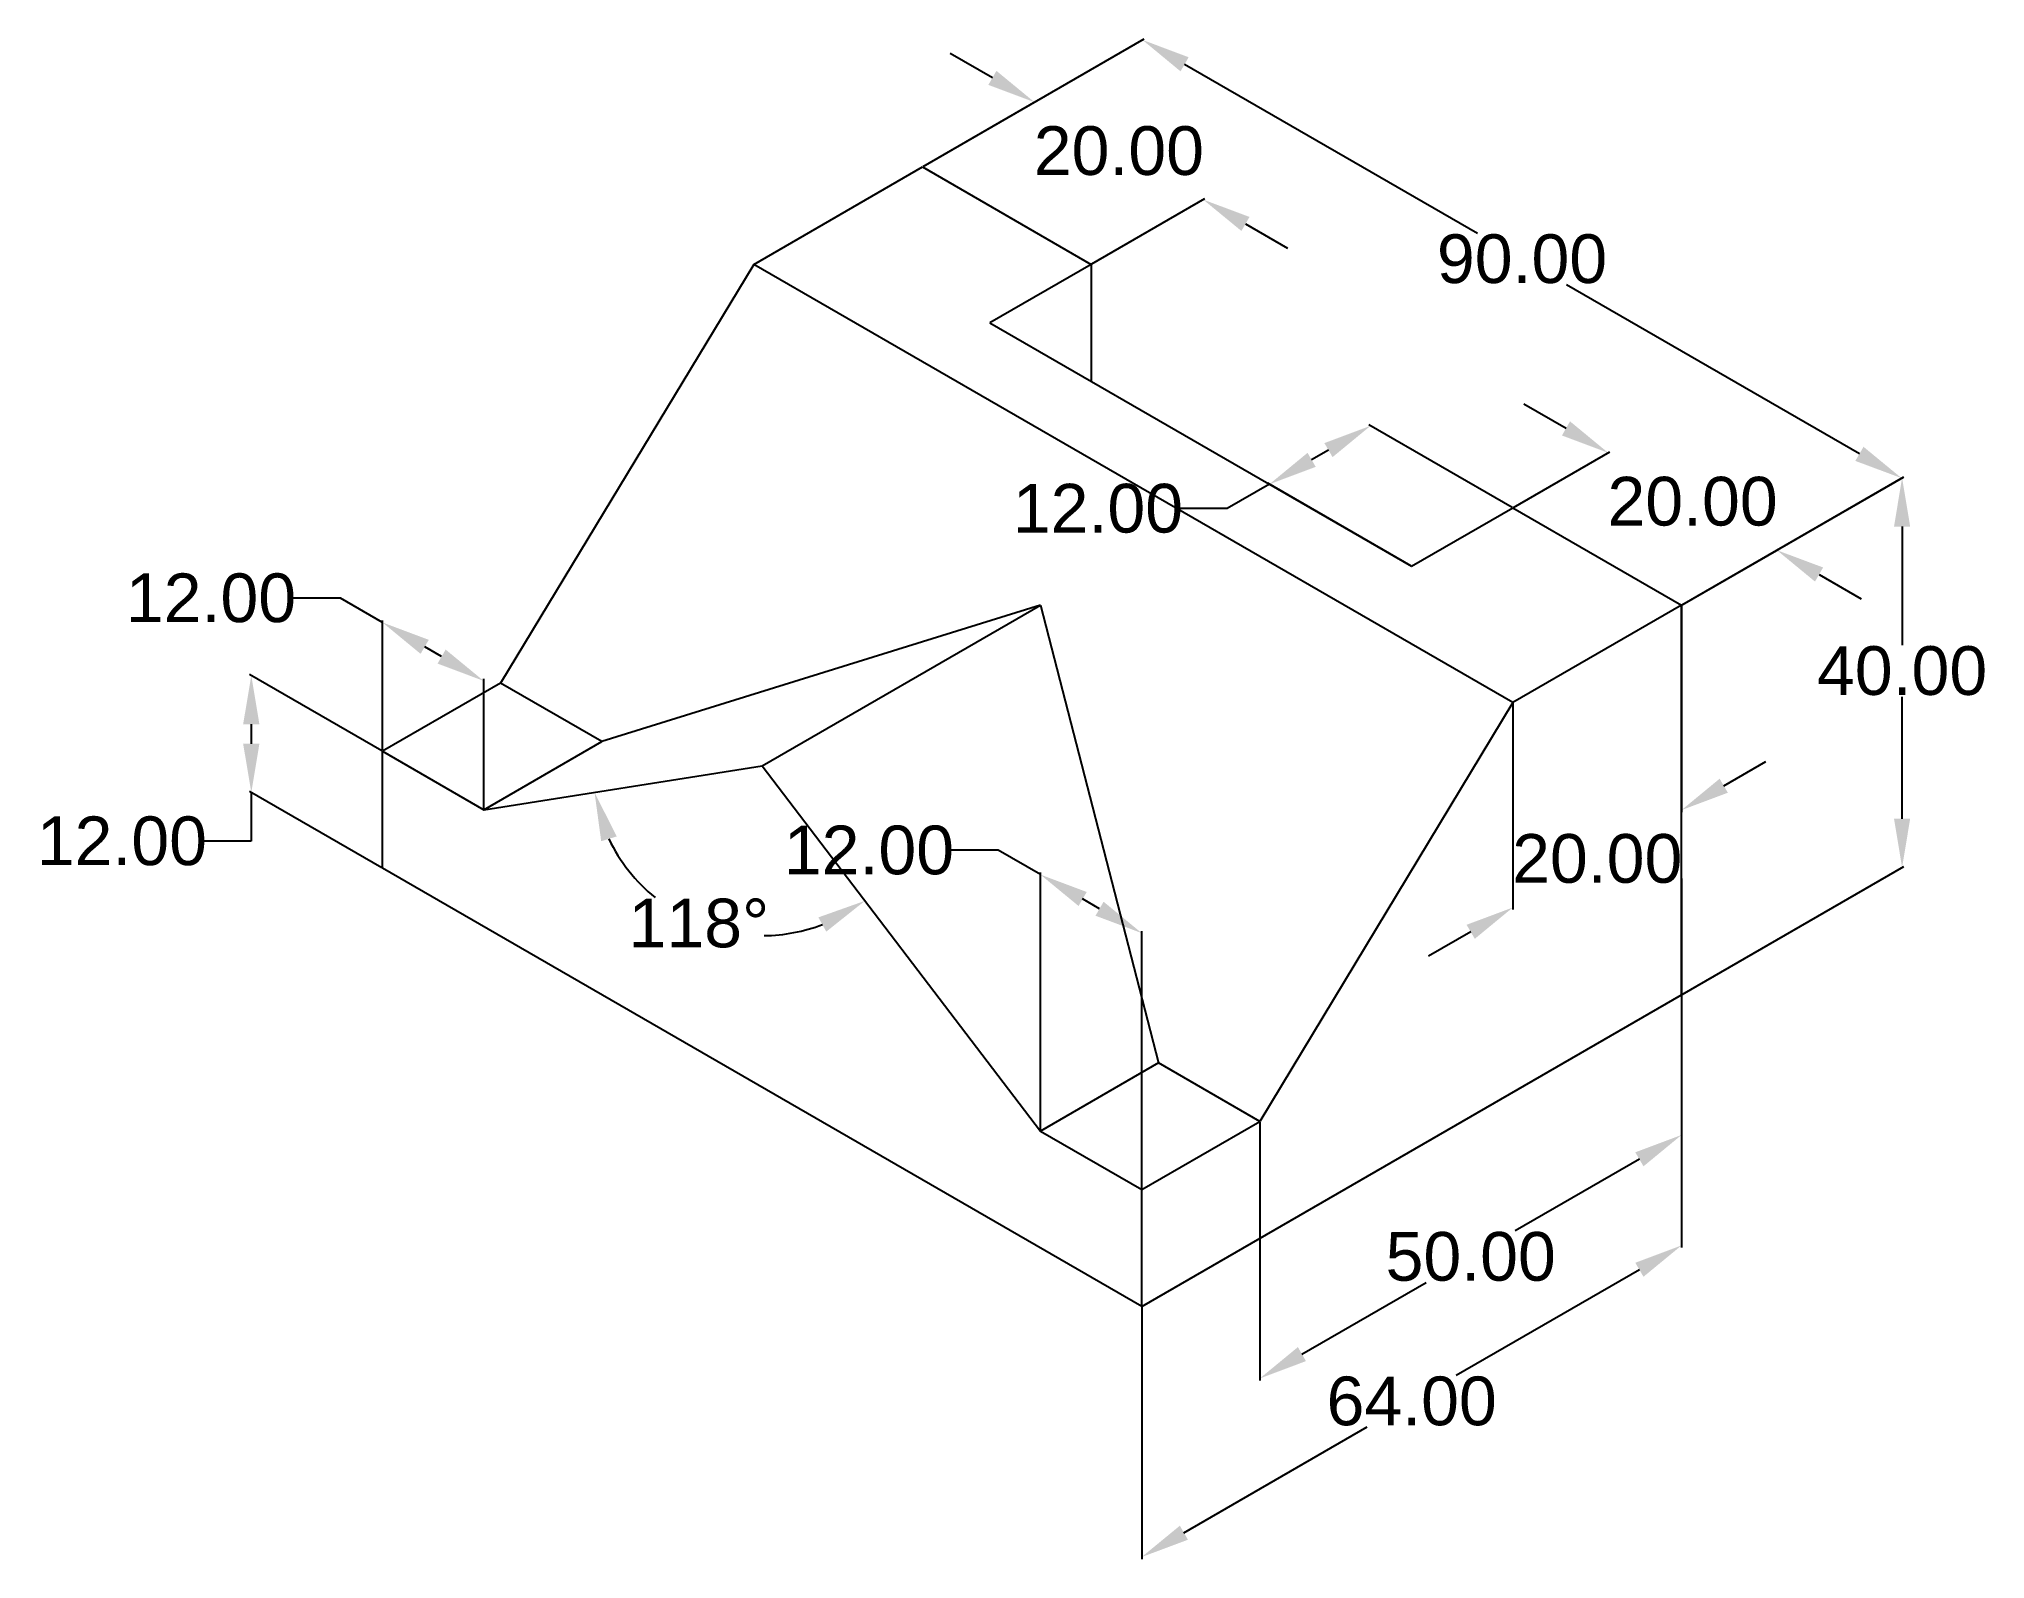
# Model space of a CAD drawing. Header units: inches. Extents: x 190 to 390, y 129 to 285.
import ezdxf

# ---------------------------------------------------------------- set-up
doc = ezdxf.new("R2010")
doc.units = ezdxf.units.IN
doc.header["$MEASUREMENT"] = 0
doc.styles.get("Standard").update_dxf_attribs({"font": 'arial.ttf'})
doc.dimstyles.get("Standard").update_dxf_attribs({"dimtxt": 5, "dimasz": 5, "dimexe": 0.18, "dimexo": 0.0625, "dimgap": 0.09, "dimtad": 0, "dimtih": 1, "dimtoh": 1, "dimzin": 0, "dimdsep": 46, "dimtxsty": 'Standard', "dimcen": 0.09, "dimclrd": 2, "dimclre": 2, "dimclrt": 2, "dimadec": 0, "dimazin": 0, "dimtfac": 1, "dimtofl": 0, "dimtmove": 0, "dimatfit": 3, "dimfxl": 1, "dimtfillclr": 2, "dimtolj": 1, "dimtzin": 0, "dimarcsym": 0})

# ---------------------------------------------------------------- blocks, each defined once
blk = doc.blocks.new('*D8')
at = {"color": 2, "lineweight": -2, "transparency": 16777216}
for p, q in [((280.57, 271.8), (303.28, 284.91)), ((307.43, 282.31), (337.49, 264.95)), ((376.71, 242.31), (346.65, 259.66)), ((358.51, 226.8), (381.22, 239.91))]:
    blk.add_line(p, q, dxfattribs=at)
at = {"color": 2, "transparency": 16777216}
for points in [[(307.84, 283.03), (307.01, 281.58), (303.1, 284.81)], [(377.13, 243.03), (376.29, 241.58), (381.04, 239.81)]]:
    blk.add_solid(points, dxfattribs=at)
at = {"layer": 'Defpoints', "color": 0, "transparency": 16777216}
for p in [(280.51, 271.76), (381.04, 239.81), (358.45, 226.76)]:
    blk.add_point(p, dxfattribs=at)
at = {"color": 2, "transparency": 16777216, "insert": (342.07, 262.31), "char_height": 5, "attachment_point": 5}
blk.add_mtext('\\A1;90.00', dxfattribs=at)
blk = doc.blocks.new('*D9')
at = {"color": 2, "lineweight": -2, "transparency": 16777216}
for p, q in [((287.69, 280.91), (283.36, 283.41)), ((280.57, 271.8), (292.2, 278.52)), ((297.89, 261.8), (309.52, 268.52)), ((313.67, 265.91), (318, 263.41))]:
    blk.add_line(p, q, dxfattribs=at)
at = {"color": 2, "transparency": 16777216}
for points in [[(288.11, 281.63), (287.28, 280.19), (292.02, 278.41)], [(314.09, 266.63), (313.26, 265.19), (309.34, 268.41)]]:
    blk.add_solid(points, dxfattribs=at)
at = {"layer": 'Defpoints', "color": 0, "transparency": 16777216}
for p in [(280.51, 271.76), (309.34, 268.41), (297.83, 261.76)]:
    blk.add_point(p, dxfattribs=at)
at = {"color": 2, "transparency": 16777216, "insert": (300.68, 273.41), "char_height": 5, "attachment_point": 5}
blk.add_mtext('\\A1;20.00', dxfattribs=at)
blk = doc.blocks.new('*D10')
at = {"color": 2, "lineweight": -2, "transparency": 16777216}
for p, q in [((346.59, 244.91), (342.26, 247.41)), ((341.19, 236.8), (351.1, 242.52)), ((358.51, 226.8), (368.42, 232.52)), ((372.57, 229.91), (376.9, 227.41))]:
    blk.add_line(p, q, dxfattribs=at)
at = {"color": 2, "transparency": 16777216}
for points in [[(347, 245.64), (346.17, 244.19), (350.92, 242.41)], [(372.98, 230.64), (372.15, 229.19), (368.24, 232.41)]]:
    blk.add_solid(points, dxfattribs=at)
at = {"layer": 'Defpoints', "color": 0, "transparency": 16777216}
for p in [(341.13, 236.76), (368.24, 232.41), (358.45, 226.76)]:
    blk.add_point(p, dxfattribs=at)
at = {"color": 2, "transparency": 16777216, "insert": (359.58, 237.41), "char_height": 5, "attachment_point": 5}
blk.add_mtext('\\A1;20.00', dxfattribs=at)
blk = doc.blocks.new('*D11')
at = {"color": 2, "lineweight": -2, "transparency": 16777216}
for p, q in [((358.51, 226.8), (381.27, 239.94)), ((381.09, 234.84), (381.09, 222.66)), ((381.09, 204.84), (381.09, 217.37)), ((358.51, 186.8), (381.27, 199.94))]:
    blk.add_line(p, q, dxfattribs=at)
at = {"color": 2, "transparency": 16777216}
for points in [[(380.26, 234.84), (381.92, 234.84), (381.09, 239.84)], [(380.26, 204.84), (381.92, 204.84), (381.09, 199.84)]]:
    blk.add_solid(points, dxfattribs=at)
at = {"layer": 'Defpoints', "color": 0, "transparency": 16777216}
for p in [(358.45, 226.76), (381.09, 199.84), (358.45, 186.76)]:
    blk.add_point(p, dxfattribs=at)
at = {"color": 2, "transparency": 16777216, "insert": (381.09, 220.02), "char_height": 5, "attachment_point": 5}
blk.add_mtext('\\A1;40.00', dxfattribs=at)
blk = doc.blocks.new('*D13')
at = {"color": 2, "lineweight": -2, "transparency": 16777216}
for p, q in [((358.45, 186.69), (358.45, 160.82)), ((354.12, 158.53), (335.31, 147.67)), ((303.02, 154.69), (303.02, 128.82)), ((307.35, 131.53), (326.16, 142.39))]:
    blk.add_line(p, q, dxfattribs=at)
at = {"color": 2, "transparency": 16777216}
for points in [[(353.7, 159.25), (354.54, 157.81), (358.45, 161.03)], [(306.94, 132.25), (307.77, 130.81), (303.02, 129.03)]]:
    blk.add_solid(points, dxfattribs=at)
at = {"layer": 'Defpoints', "color": 0, "transparency": 16777216}
for p in [(358.45, 186.76), (303.02, 154.76), (303.02, 129.03)]:
    blk.add_point(p, dxfattribs=at)
at = {"color": 2, "transparency": 16777216, "insert": (330.74, 145.03), "char_height": 5, "attachment_point": 5}
blk.add_mtext('\\A1;64.00', dxfattribs=at)
blk = doc.blocks.new('*D14')
at = {"color": 2, "lineweight": -2, "transparency": 16777216}
for p, q in [((358.45, 198.69), (358.45, 172.16)), ((315.15, 173.69), (315.15, 147.16)), ((354.12, 169.87), (341.38, 162.51)), ((319.48, 149.87), (332.22, 157.23))]:
    blk.add_line(p, q, dxfattribs=at)
at = {"color": 2, "transparency": 16777216}
for points in [[(353.7, 170.59), (354.54, 169.15), (358.45, 172.37)], [(319.06, 150.59), (319.89, 149.15), (315.15, 147.37)]]:
    blk.add_solid(points, dxfattribs=at)
at = {"layer": 'Defpoints', "color": 0, "transparency": 16777216}
for p in [(358.45, 198.76), (315.15, 173.76), (358.45, 172.37)]:
    blk.add_point(p, dxfattribs=at)
at = {"color": 2, "transparency": 16777216, "insert": (336.8, 159.87), "char_height": 5, "attachment_point": 5}
blk.add_mtext('\\A1;50.00', dxfattribs=at)
blk = doc.blocks.new('*D17')
at = {"color": 2, "lineweight": -2, "transparency": 16777216}
for p, q in [((288.3, 201.6), (283.3, 201.6)), ((292.63, 199.1), (288.3, 201.6)), ((292.63, 172.84), (292.63, 199.31)), ((298.69, 195.6), (296.96, 196.6)), ((303.02, 166.84), (303.02, 193.31))]:
    blk.add_line(p, q, dxfattribs=at)
at = {"color": 2, "transparency": 16777216}
for points in [[(297.38, 197.32), (296.54, 195.88), (292.63, 199.1)], [(299.11, 196.32), (298.28, 194.88), (303.02, 193.1)]]:
    blk.add_solid(points, dxfattribs=at)
at = {"layer": 'Defpoints', "color": 0, "transparency": 16777216}
for p in [(292.63, 199.1), (292.63, 172.76), (303.02, 166.76)]:
    blk.add_point(p, dxfattribs=at)
at = {"color": 2, "transparency": 16777216, "insert": (275.02, 201.6), "char_height": 5, "attachment_point": 5}
blk.add_mtext('\\A1;12.00', dxfattribs=at)
blk = doc.blocks.new('*D18')
at = {"color": 2, "lineweight": -2, "transparency": 16777216}
for p, q in [((220.75, 227.49), (215.75, 227.49)), ((225.08, 224.99), (220.75, 227.49)), ((225.08, 211.84), (225.08, 225.2)), ((231.14, 221.49), (229.41, 222.49)), ((235.47, 205.84), (235.47, 219.2))]:
    blk.add_line(p, q, dxfattribs=at)
at = {"color": 2, "transparency": 16777216}
for points in [[(229.83, 223.21), (228.99, 221.77), (225.08, 224.99)], [(231.56, 222.21), (230.73, 220.77), (235.47, 218.99)]]:
    blk.add_solid(points, dxfattribs=at)
at = {"layer": 'Defpoints', "color": 0, "transparency": 16777216}
for p in [(225.08, 224.99), (225.08, 211.76), (235.47, 205.76)]:
    blk.add_point(p, dxfattribs=at)
at = {"color": 2, "transparency": 16777216, "insert": (207.47, 227.49), "char_height": 5, "attachment_point": 5}
blk.add_mtext('\\A1;12.00', dxfattribs=at)
blk = doc.blocks.new('*D19')
at = {"color": 2, "lineweight": -2, "transparency": 16777216}
for p, q in [((225.02, 211.8), (211.43, 219.65)), ((211.61, 214.54), (211.61, 212.54)), ((225.02, 199.8), (211.43, 207.65)), ((211.61, 207.54), (211.61, 202.54)), ((211.61, 202.54), (206.61, 202.54))]:
    blk.add_line(p, q, dxfattribs=at)
at = {"color": 2, "transparency": 16777216}
for points in [[(210.77, 214.54), (212.44, 214.54), (211.61, 219.54)], [(210.77, 212.54), (212.44, 212.54), (211.61, 207.54)]]:
    blk.add_solid(points, dxfattribs=at)
at = {"layer": 'Defpoints', "color": 0, "transparency": 16777216}
for p in [(225.08, 211.76), (211.61, 207.54), (225.08, 199.76)]:
    blk.add_point(p, dxfattribs=at)
at = {"color": 2, "transparency": 16777216, "insert": (198.32, 202.54), "char_height": 5, "attachment_point": 5}
blk.add_mtext('\\A1;12.00', dxfattribs=at)
blk = doc.blocks.new('*D20')
at = {"color": 2, "lineweight": -2, "transparency": 16777216}
for p, q in [((341.07, 236.8), (326.35, 245.3)), ((322.2, 242.69), (320.47, 241.69)), ((316.14, 239.19), (311.81, 236.69)), ((330.67, 230.8), (315.96, 239.3)), ((311.81, 236.69), (306.81, 236.69))]:
    blk.add_line(p, q, dxfattribs=at)
at = {"color": 2, "transparency": 16777216}
for points in [[(321.78, 243.41), (322.62, 241.97), (326.53, 245.19)], [(320.05, 242.41), (320.89, 240.97), (316.14, 239.19)]]:
    blk.add_solid(points, dxfattribs=at)
at = {"layer": 'Defpoints', "color": 0, "transparency": 16777216}
for p in [(316.14, 239.19), (341.13, 236.76), (330.74, 230.76)]:
    blk.add_point(p, dxfattribs=at)
at = {"color": 2, "transparency": 16777216, "insert": (298.53, 236.69), "char_height": 5, "attachment_point": 5}
blk.add_mtext('\\A1;12.00', dxfattribs=at)
blk = doc.blocks.new('*D21')
at = {"color": 2, "lineweight": -2, "transparency": 16777216}
for p, q in [((358.45, 226.69), (358.45, 205.52)), ((341.13, 216.69), (341.13, 195.52)), ((362.78, 208.23), (367.11, 210.73)), ((336.8, 193.23), (332.47, 190.73))]:
    blk.add_line(p, q, dxfattribs=at)
at = {"color": 2, "transparency": 16777216}
for points in [[(362.36, 208.95), (363.2, 207.51), (358.45, 205.73)], [(336.38, 193.95), (337.22, 192.51), (341.13, 195.73)]]:
    blk.add_solid(points, dxfattribs=at)
at = {"layer": 'Defpoints', "color": 0, "transparency": 16777216}
for p in [(358.45, 226.76), (341.13, 216.76), (341.13, 195.73)]:
    blk.add_point(p, dxfattribs=at)
at = {"color": 2, "transparency": 16777216, "insert": (349.79, 200.73), "char_height": 5, "attachment_point": 5}
blk.add_mtext('\\A1;20.00', dxfattribs=at)
blk = doc.blocks.new('*D22')
at = {"color": 2, "lineweight": -2, "transparency": 16777216}
for start, end in [(205.4546, 230.9212), (270.704, 290.8048)]:
    blk.add_arc((264.05, 210.26), 17.42, start, end, dxfattribs=at)
at = {"color": 2, "transparency": 16777216}
for points in [[(247.53, 202.53), (249.12, 203.02), (246.85, 207.55)], [(269.83, 194.71), (270.64, 193.25), (274.61, 196.41)]]:
    blk.add_solid(points, dxfattribs=at)
at = {"layer": 'Defpoints', "color": 0, "transparency": 16777216}
for p in [(264.05, 210.26), (264.05, 210.26), (235.47, 205.76), (252.49, 197.24), (292.63, 172.76)]:
    blk.add_point(p, dxfattribs=at)
at = {"color": 2, "transparency": 16777216, "insert": (257.56, 194.1), "char_height": 5, "attachment_point": 5}
blk.add_mtext('\\A1;118°', dxfattribs=at)

msp = doc.modelspace()

# ---------------------------------------------------------------- linework, layer by layer
for p, q in [((263.186, 261.764), (280.507, 271.764)), ((280.507, 271.764), (297.827, 261.764)), ((263.186, 261.764), (237.206, 218.764)), ((341.129, 216.764), (263.186, 261.764)), ((297.827, 261.764), (287.435, 255.764)), ((297.827, 261.764), (297.827, 249.764)), ((287.435, 255.764), (330.736, 230.764)), ((330.736, 230.764), (341.129, 236.764)), ((341.129, 236.764), (358.449, 226.764)), ((292.631, 226.764), (247.598, 212.764)), ((264.052, 210.264), (292.631, 226.764)), ((292.631, 226.764), (304.756, 179.764)), ((358.449, 226.764), (341.129, 216.764)), ((358.449, 186.764), (358.449, 226.764)), ((237.206, 218.764), (225.081, 211.764)), ((247.598, 212.764), (237.206, 218.764)), ((341.129, 216.764), (315.148, 173.764)), ((235.474, 205.764), (247.598, 212.764)), ((225.081, 199.764), (225.081, 211.764)), ((225.081, 211.764), (235.474, 205.764)), ((235.474, 205.764), (264.052, 210.264)), ((264.052, 210.264), (292.631, 172.764)), ((303.024, 154.764), (225.081, 199.764)), ((303.024, 154.764), (358.449, 186.764)), ((304.756, 179.764), (292.631, 172.764)), ((315.148, 173.764), (304.756, 179.764)), ((292.631, 172.764), (303.024, 166.764)), ((303.024, 166.764), (315.148, 173.764)), ((303.024, 154.764), (303.024, 166.764))]:
    msp.add_line(p, q)

# ---------------------------------------------------------------- dimensions: what is measured, and where the dimension line sits
for p1, p2, distance, picture, middle in [((280.507, 271.764), (358.449, 226.764), 22.59, '*D8', (342.068, 262.306)), ((280.507, 271.764), (297.827, 261.764), 11.517, '*D9', (300.684, 273.413)), ((341.129, 236.764), (358.449, 226.764), 9.787, '*D10', (359.576, 237.414)), ((341.129, 236.764), (330.736, 230.764), -14.598, '*D20', (298.526, 236.692)), ((235.474, 205.764), (225.081, 211.764), -11.452, '*D18', (207.469, 227.487)), ((358.449, 226.764), (341.129, 216.764), 18.218, '*D21', (349.789, 200.728)), ((303.024, 166.764), (292.631, 172.764), -22.806, '*D17', (275.019, 201.597)), ((315.148, 173.764), (358.449, 198.764), -22.857, '*D14', (336.798, 159.87)), ((358.449, 186.764), (303.024, 154.764), 22.286, '*D13', (330.736, 145.03))]:
    dim = msp.add_aligned_dim(p1=p1, p2=p2, distance=distance, dimstyle='Standard')
    dim.commit()
    dim.dimension.update_dxf_attribs({"geometry": picture, "text_midpoint": middle})
dim = msp.add_linear_dim(base=(381.09, 199.835), p1=(358.449, 226.764), p2=(358.449, 186.764), angle=90, dimstyle='Standard')
dim.commit()
dim.dimension.update_dxf_attribs({"geometry": '*D11', "text_midpoint": (381.09, 220.017), "dimtype": 160})
dim = msp.add_linear_dim(base=(211.606, 207.543), p1=(225.081, 211.764), p2=(225.081, 199.764), angle=90, dimstyle='Standard')
dim.commit()
dim.dimension.update_dxf_attribs({"geometry": '*D19', "text_midpoint": (198.324, 202.543)})
dim = msp.add_angular_dim_2l(base=(252.49, 197.24), line1=((264.052, 210.264), (292.631, 172.764)), line2=((235.474, 205.764), (264.052, 210.264)), dimstyle='Standard')
dim.commit()
dim.dimension.update_dxf_attribs({"geometry": '*D22', "text_midpoint": (257.565, 194.101)})

doc.saveas('drawing.dxf')
